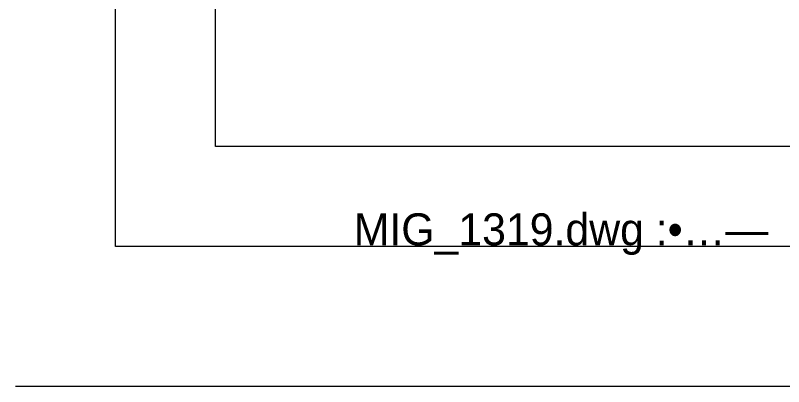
# Model space of a CAD drawing. Extents: x 271 to 16033, y -55852 to 2525.
# Drawn here: x 15927 to 15936.61, y -55799.97 to -55795.33 of the extents above; entities that cross this region are included whole.
import ezdxf
from ezdxf.enums import TextEntityAlignment as Align

# ---------------------------------------------------------------- set-up
doc = ezdxf.new("R2010")
doc.units = 0
doc.header["$MEASUREMENT"] = 0
doc.layers.add('1501-KIR-BETON', color=30, linetype='Continuous')
doc.layers.add('CONT', color=8, linetype='Continuous')
doc.styles.add('DCADTXTSTYLE9', font='HEBTXT')

msp = doc.modelspace()

# ---------------------------------------------------------------- linework, layer by layer
at = {"layer": 'CONT', "color": 250, "linetype": 'Continuous', "ltscale": 0.01}
for p, q in [((15928.25423, -55798.22068, 1172.19571), (15928.25423, -55728.22068, 1172.19571)), ((15929.50423, -55796.97068, 1172.19571), (15929.50423, -55729.47068, 1172.19571)), ((16028.25423, -55796.97068, 1172.19571), (15929.50423, -55796.97068, 1172.19571)), ((16029.50423, -55798.22068, 1172.19571), (15928.25423, -55798.22068, 1172.19571)), ((16030.75423, -55799.97068, 1172.19571), (15927.00423, -55799.97068, 1172.19571))]:
    msp.add_line(p, q, dxfattribs=at)

# ---------------------------------------------------------------- texts
at = {"layer": '1501-KIR-BETON', "color": 250, "linetype": 'Continuous', "ltscale": 0.25, "style": 'DCADTXTSTYLE9', "flags": 8}
msp.add_attdef('MIG_1319.dwg :•…—', text='TEXT', height=0.4, dxfattribs=at).set_placement((15933.82492, -55797.80528, 1172.19571), align=Align.TOP_CENTER)

doc.saveas('drawing.dxf')
